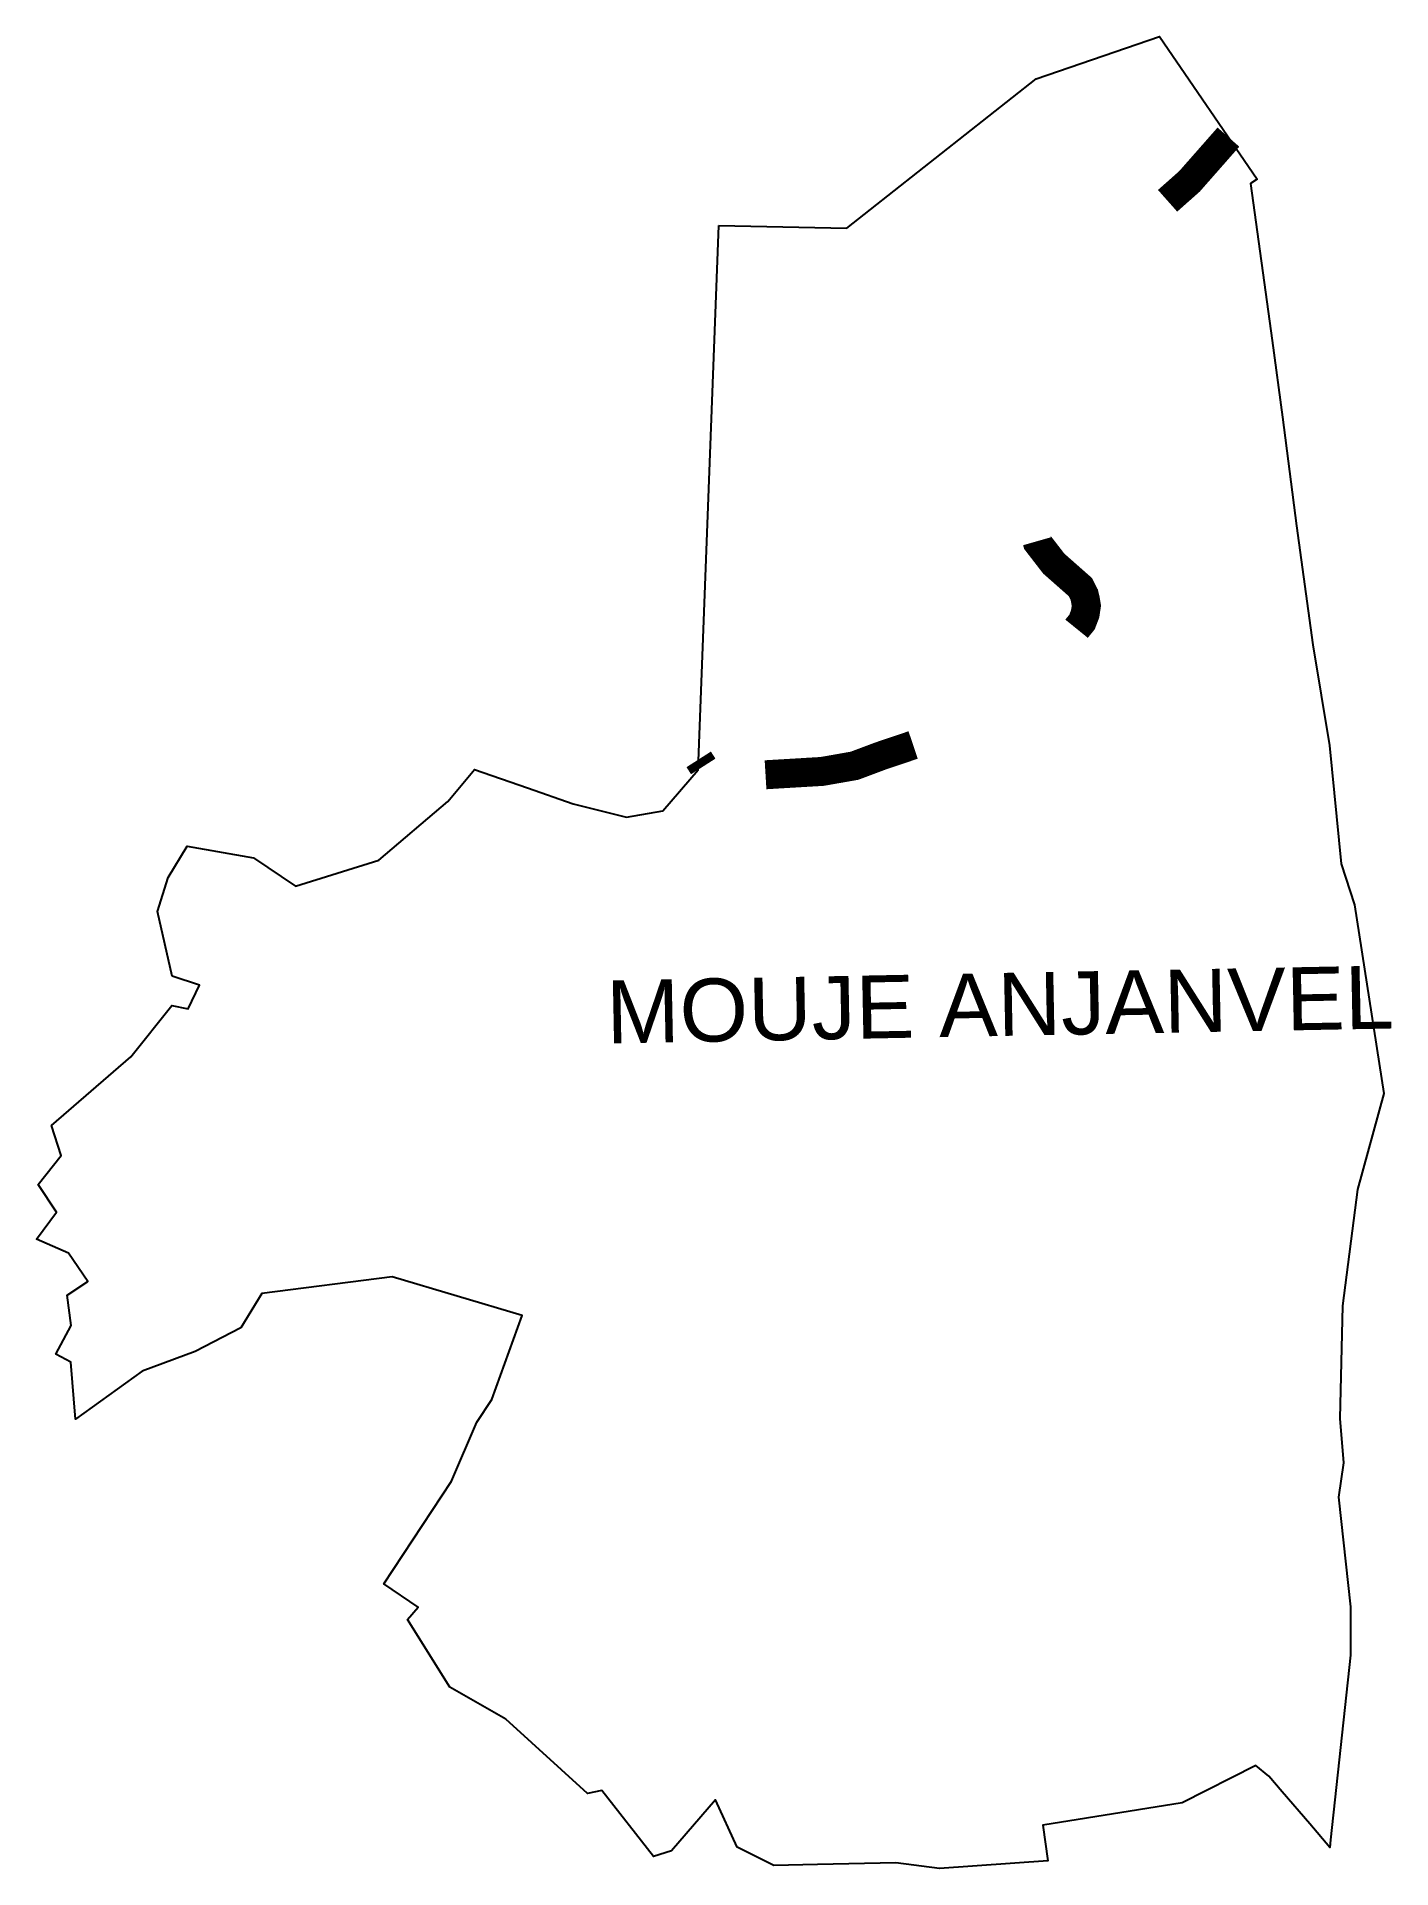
# Model space of a CAD drawing. Header units: metres. Extents: x 303201 to 305538, y 1941398 to 1944559.
import ezdxf

# ---------------------------------------------------------------- set-up
doc = ezdxf.new("R2010")
doc.units = ezdxf.units.M
for name, color, linetype in [('UNPROTECTED', 130, 'Continuous'), ('UNPROTECTED DUE TO CREEK', 150, 'Continuous'), ('VILLAGE NAME', 250, 'Continuous')]:
    doc.layers.add(name, color=color, linetype=linetype)
doc.styles.get("Standard").update_dxf_attribs({"font": 'simplex.shx'})

msp = doc.modelspace()

# ---------------------------------------------------------------- linework, layer by layer
at = {"color": 3, "flags": 128}
msp.add_lwpolyline([(304377.8, 1944233), (304599.1, 1944228.4), (304762.3, 1944357.3), (304925.6, 1944486.2), (305138.1, 1944559.2), (305307.1, 1944313.5), (305295.4, 1944305.6), (305332.6, 1944034.7), (305350.7, 1943902.4), (305374.9, 1943715.1), (305403, 1943509.5), (305431.9, 1943336), (305451.8, 1943132.1), (305474.7, 1943061), (305525.3, 1942735.8), (305479.8, 1942569.8), (305454.1, 1942369), (305449.7, 1942174.7), (305455.6, 1942098.2), (305447.3, 1942038.9), (305467.9, 1941849.8), (305468.1, 1941766.3), (305433.7, 1941447.9), (305432.3, 1941434.6), (305397.6, 1941475.2), (305350.3, 1941530.4), (305327, 1941557.6), (305304.5, 1941575.7), (305177.5, 1941511.7), (304936.9, 1941473.2), (304945.7, 1941411.4), (304759, 1941398.5), (304683.3, 1941408.1), (304548, 1941405), (304473.2, 1941403.4), (304409.9, 1941435.3), (304372.2, 1941516.7), (304296.2, 1941428.8), (304265.1, 1941419.1), (304176.1, 1941532.6), (304151.4, 1941527.9), (304010.7, 1941656.1), (303914, 1941711.4), (303841, 1941828), (303859.4, 1941849.4), (303800, 1941889.5), (303916.5, 1942066.8), (303960.5, 1942168.5), (303986.2, 1942207.4), (304038.7, 1942352.3), (303814.4, 1942419.4), (303589.3, 1942390.3), (303553.3, 1942330.9), (303474.6, 1942290.6), (303382.8, 1942256.2), (303268.2, 1942173.3), (303259.8, 1942272.2), (303234, 1942286), (303260.2, 1942335.1), (303253.6, 1942387.7), (303289, 1942411.4), (303255.8, 1942459.9), (303200.9, 1942484.1), (303235.1, 1942530.5), (303203.7, 1942578.4), (303243.2, 1942628.7), (303226.5, 1942680.2), (303363.7, 1942798.8), (303434.3, 1942887.6), (303462.5, 1942881.7), (303481.8, 1942922.5), (303434.8, 1942938), (303409.7, 1943049.7), (303427.8, 1943108.3), (303460.6, 1943162.1), (303575.2, 1943141.9), (303647.6, 1943093.5), (303791.1, 1943138.4), (303910.4, 1943239.6), (303956.4, 1943294.7), (304048.1, 1943262.9), (304126.9, 1943235.5), (304218.9, 1943212.5), (304281.4, 1943223.5), (304342.6, 1943294.3), (304377.8, 1944233)], dxfattribs=at)
at = {"layer": 'UNPROTECTED', "flags": 128}
msp.add_lwpolyline([(304927.1, 1943688.5, 50, 50, 0), (304927.7, 1943686.4, 50, 50, 0), (304956, 1943649.8, 50, 50, 0), (304986.7, 1943622.7, 50, 50, 0), (305001.7, 1943609.5, 50, 50, 0), (305008.4, 1943596.4, 50, 50, 0), (305010.3, 1943588.4, 50, 50, 0), (305012.2, 1943577.2, 50, 50, 0), (305010.1, 1943563.2, 50, 50, 0), (305004.7, 1943549.1, 50, 50, 0), (304995.3, 1943537.5, 0, 0, 0)], format="xyseb", dxfattribs=at)
at = {"layer": 'UNPROTECTED', "const_width": 50, "flags": 128}
msp.add_lwpolyline([(304713.3, 1943336.9), (304657, 1943317.9), (304612.2, 1943301.1), (304556.4, 1943291.3), (304458.6, 1943285.5)], dxfattribs=at)
at = {"layer": 'UNPROTECTED DUE TO CREEK', "const_width": 50, "flags": 128}
for points in [[(305257.3, 1944385.8), (305190.1, 1944309.4), (305152.3, 1944275.9)], [(304351.1, 1943299.9), (304343.3, 1943312.1)]]:
    msp.add_lwpolyline(points, dxfattribs=at)

# ---------------------------------------------------------------- texts
at = {"layer": 'VILLAGE NAME', "insert": (304182.7, 1942930.4), "char_height": 108.748, "attachment_point": 1, "rotation": 1.1028}
msp.add_mtext_dynamic_manual_height_columns('{\\fArial|b0|i0|c0|p34;MOUJE ANJANVEL}', width=1571.314, gutter_width=543.7, heights=[0], dxfattribs=at)

doc.saveas('drawing.dxf')
